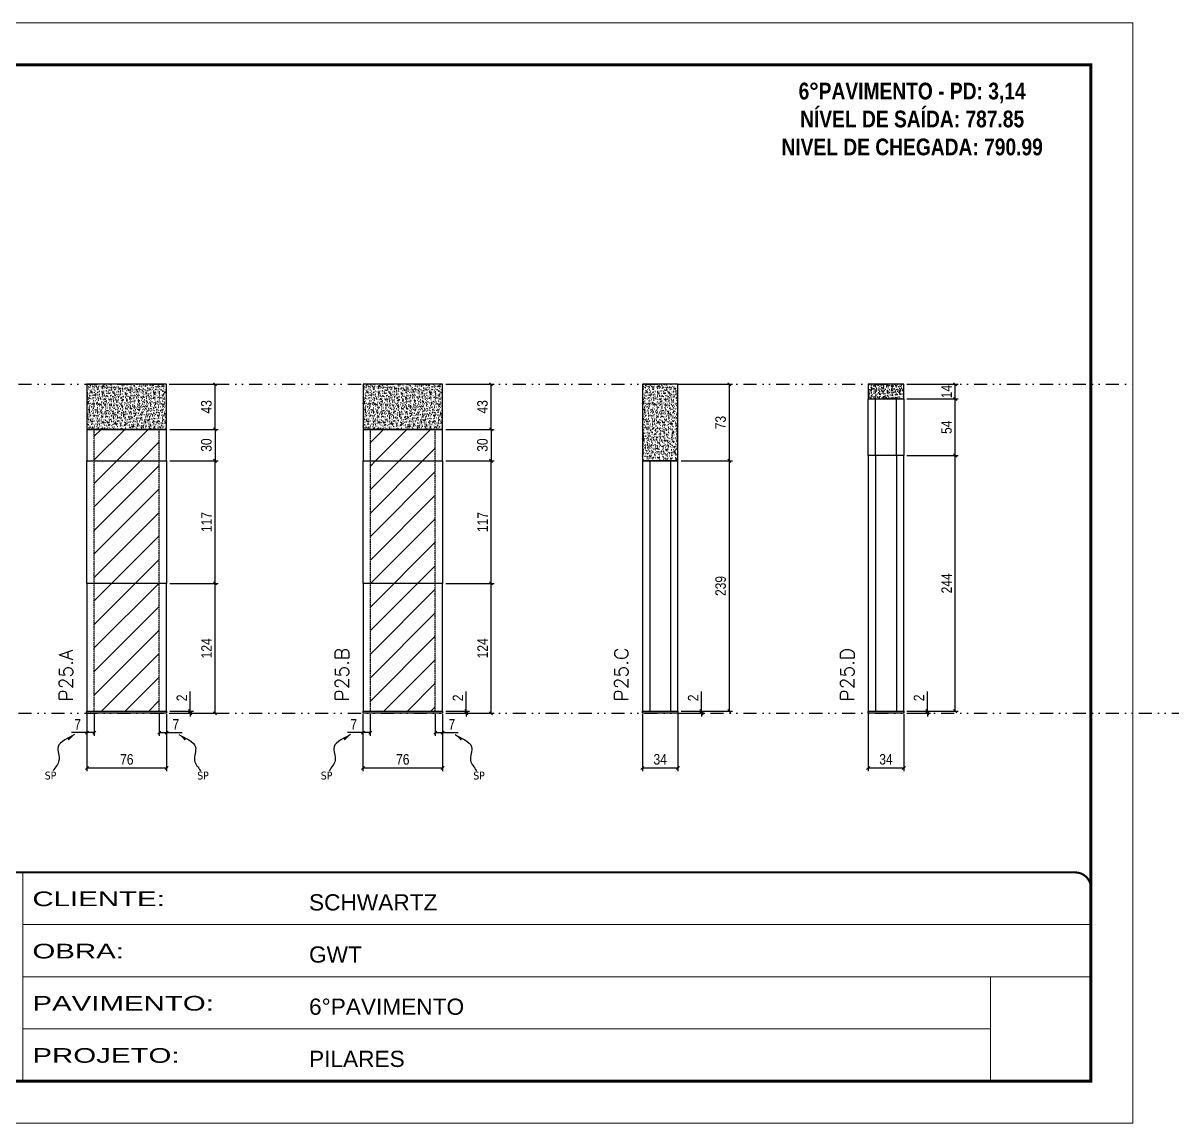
# Model space of a CAD drawing. Extents: x 13770 to 23315, y 867 to 16997.
# Drawn here: x 14812 to 15908, y 7758 to 8808 of the extents above; entities that cross this region are included whole.
import ezdxf

# ---------------------------------------------------------------- set-up
doc = ezdxf.new("R2010")
doc.units = 0
for name, pattern in [('CONTINUO', [0]), ('DASHED', [0.75, 0.5, -0.25]), ('DIVIDE2', [0.625, 0.25, -0.125, 0, -0.125, 0, -0.125]), ('HIDDEN', [0.375, 0.25, -0.125])]:
    doc.linetypes.add(name, pattern=pattern)
for name, color, linetype in [('COTA', 241, 'Continuous'), ('NOMENCLATURA', 7, 'Continuous'), ('Nível', 160, 'Continuous'), ('Painéis', 200, 'Continuous'), ('SARR_2.2x7', 40, 'Continuous'), ('Sarrafo de Pressão', 42, 'HIDDEN'), ('texto', 7, 'Continuous')]:
    doc.layers.add(name, color=color, linetype=linetype)
for name, color, linetype, lineweight in [('Folhas', 255, 'Continuous', 9), ('Hachura', 251, 'Continuous', 9), ('SARRAFO DE PRESSAO', 251, 'DASHED', 9), ('Texto Seção', 7, 'Continuous', 15)]:
    doc.layers.add(name, color=color, linetype=linetype, lineweight=lineweight)
doc.styles.add('ARIAL', font='arial.ttf')
doc.styles.add('COTA TECNICA', font='techl___.ttf', dxfattribs={"height": 10})
doc.styles.add('COTA TECNICA-50', font='techl___.ttf', dxfattribs={"height": 10})
doc.styles.add('REGUA-120', font='ROMANS.shx', dxfattribs={"height": 15})
doc.styles.add('ROMANC', font='techb___.ttf', dxfattribs={"height": 2.5})
doc.styles.get("Standard").update_dxf_attribs({"font": 'arial.ttf'})
doc.styles.add('Tecnologia', font='')
doc.styles.get('Tecnologia').set_extended_font_data('Forgotten Futurist')
doc.dimstyles.new('COTA PAINEL-50', dxfattribs={"dimtxt": 10, "dimasz": 3, "dimexe": 3, "dimexo": 3, "dimgap": 3, "dimtad": 1, "dimdec": 1, "dimzin": 12, "dimdsep": 46, "dimtxsty": 'COTA TECNICA-50', "dimblk1": 'OBLIQUE', "dimblk2": 'OBLIQUE', "dimsah": 1, "dimcen": 0.9, "dimclrd": 4, "dimclre": 4, "dimclrt": 240, "dimadec": 1, "dimazin": 3, "dimtfac": 1, "dimtdec": 1, "dimtmove": 0, "dimatfit": 3, "dimfxl": 1, "dimtolj": 1, "dimtzin": 12, "dimarcsym": 0})
doc.dimstyles.new('PAINEL', dxfattribs={"dimtxt": 10, "dimasz": 3, "dimexe": 3, "dimexo": 3, "dimgap": 3, "dimtad": 1, "dimdec": 1, "dimzin": 12, "dimdsep": 46, "dimtxsty": 'COTA TECNICA', "dimblk1": 'OBLIQUE', "dimblk2": 'OBLIQUE', "dimsah": 1, "dimcen": 0.9, "dimclrd": 4, "dimclre": 4, "dimclrt": 240, "dimadec": 1, "dimazin": 3, "dimtfac": 1, "dimtdec": 1, "dimtmove": 0, "dimatfit": 3, "dimfxl": 1, "dimtolj": 1, "dimtzin": 12, "dimarcsym": 0})
doc.dimstyles.get("Standard").update_dxf_attribs({"dimtxt": 0.18, "dimasz": 0.18, "dimexe": 0.18, "dimexo": 0.0625, "dimgap": 0.09, "dimtad": 0, "dimtih": 1, "dimtoh": 1, "dimdec": 4, "dimzin": 0, "dimdsep": 46, "dimtxsty": 'Standard', "dimcen": 0.09, "dimadec": 0, "dimazin": 0, "dimtfac": 1, "dimtdec": 4, "dimtofl": 0, "dimtmove": 0, "dimatfit": 3, "dimfxl": 1, "dimtolj": 1, "dimtzin": 0, "dimarcsym": 0})

# ---------------------------------------------------------------- blocks, each defined once
blk = doc.blocks.new('9999999999')
at = {"color": 30, "linetype": 'CONTINUO'}
for p, q in [((98564.6, 34230.2), (98564.6, 34429.4)), ((98564.6, 34379.6), (99584, 34379.6)), ((98564.6, 34329.8), (99488, 34329.8)), ((99584, 34329.8), (99488, 34329.8)), ((99488, 34329.8), (99488, 34230.2)), ((98564.6, 34280), (99488, 34280))]:
    blk.add_line(p, q, dxfattribs=at)
at = {"color": 30, "linetype": 'CONTINUO', "const_width": 2}
blk.add_lwpolyline([(99584, 34230.2), (99584, 34414.4, 0.414214), (99569, 34429.4), (98229, 34429.4, 0.414214), (98214, 34414.4), (98214, 34245.2, 0.414214), (98229, 34230.2), (99584, 34230.2)], format="xyb", dxfattribs=at)
at = {"layer": 'Folhas'}
blk.add_lwpolyline([(98139, 34190.2), (99624, 34190.2), (99624, 35240.2), (98139, 35240.2)], close=True, dxfattribs=at)
at = {"layer": 'Folhas', "color": 30, "const_width": 3}
blk.add_lwpolyline([(98214, 34230.2), (99584, 34230.2), (99584, 35200.2), (98214, 35200.2)], close=True, dxfattribs=at)
at = {"color": 7, "linetype": 'Continuous', "ltscale": 5, "style": 'ARIAL'}
for s, height, p in [('SCHWARTZ', 15.48, (98837.7, 34393.1)), ('GWT', 15.48, (98837.7, 34343.3)), ('6°PAVIMENTO', 15.483, (98837.7, 34293.5)), ('NOVA SISTEMAS CONSTRUTIVOS', 11.059, (98263.2, 34267.2)), ('PILARES', 15.48, (98837.7, 34243.7))]:
    blk.add_text(s, height=height, dxfattribs=at).set_placement(p)
at = {"layer": 'Folhas', "color": 7, "style": 'Tecnologia', "width": 1.5}
for s, p in [('CLIENTE:', (98573.7, 34397.2)), ('OBRA:', (98573.7, 34347.3)), ('PAVIMENTO:', (98573.7, 34297.5)), ('PROJETO:', (98573.7, 34247.7))]:
    blk.add_text(s, height=14, dxfattribs=at).set_placement(p)
blk = doc.blocks.new('_Oblique')
at = {"color": 0, "linetype": 'ByBlock', "lineweight": -2}
blk.add_line((-0.5, -0.5), (0.5, 0.5), dxfattribs=at)
blk = doc.blocks.new('*D968')
at = {"layer": 'COTA', "color": 4, "lineweight": -2, "transparency": 16777216}
for p, q in [((14872.8, 8148.6), (14872.8, 8094.4)), ((14948.8, 8148.6), (14948.8, 8094.4)), ((14872.8, 8097.4), (14948.8, 8097.4))]:
    blk.add_line(p, q, dxfattribs=at)
at = {"layer": 'Defpoints', "color": 0, "transparency": 16777216}
for p in [(14872.8, 8151.6), (14948.8, 8151.6), (14948.8, 8097.4)]:
    blk.add_point(p, dxfattribs=at)
at = {"layer": 'COTA', "color": 4, "lineweight": -2, "transparency": 16777216, "xscale": 3, "yscale": 3, "zscale": 3, "rotation": 180}
blk.add_blockref('_Oblique', (14872.8, 8097.4), dxfattribs=at)
at = {"layer": 'COTA', "color": 4, "lineweight": -2, "transparency": 16777216, "xscale": 3, "yscale": 3, "zscale": 3}
blk.add_blockref('_Oblique', (14948.8, 8097.4), dxfattribs=at)
at = {"layer": 'COTA', "color": 240, "transparency": 16777216, "insert": (14910.8, 8105.5), "char_height": 10, "attachment_point": 5, "style": 'COTA TECNICA'}
blk.add_mtext('\\A1;76', dxfattribs=at)
blk = doc.blocks.new('*D969')
at = {"layer": 'COTA', "color": 4, "lineweight": -2, "transparency": 16777216}
for p, q in [((14951.8, 8273.6), (14998, 8273.6)), ((14995, 8149.6), (14995, 8273.6)), ((14951.8, 8149.6), (14998, 8149.6))]:
    blk.add_line(p, q, dxfattribs=at)
at = {"layer": 'Defpoints', "color": 0, "transparency": 16777216}
for p in [(14948.8, 8273.6), (14995, 8273.6), (14948.8, 8149.6)]:
    blk.add_point(p, dxfattribs=at)
at = {"layer": 'COTA', "color": 4, "lineweight": -2, "transparency": 16777216, "xscale": 3, "yscale": 3, "zscale": 3}
for p, rotation in [((14995, 8273.6), 90), ((14995, 8149.6), 270)]:
    blk.add_blockref('_Oblique', p, dxfattribs=dict(at, rotation=rotation))
at = {"layer": 'COTA', "color": 240, "transparency": 16777216, "insert": (14986.9, 8211.6), "char_height": 10, "attachment_point": 5, "rotation": 90, "style": 'COTA TECNICA-50'}
blk.add_mtext('\\A1;124', dxfattribs=at)
blk = doc.blocks.new('*D970')
at = {"layer": 'COTA', "color": 4, "lineweight": -2, "transparency": 16777216}
for p, q in [((14971.3, 8151.6), (14971.3, 8170.4)), ((14951.8, 8151.6), (14974.3, 8151.6)), ((14951.8, 8149.6), (14974.3, 8149.6)), ((14971.3, 8149.6), (14971.3, 8151.6)), ((14971.3, 8149.6), (14971.3, 8146.6))]:
    blk.add_line(p, q, dxfattribs=at)
at = {"layer": 'Defpoints', "color": 0, "transparency": 16777216}
for p in [(14948.8, 8151.6), (14948.8, 8149.6), (14971.3, 8149.6)]:
    blk.add_point(p, dxfattribs=at)
at = {"layer": 'COTA', "color": 4, "lineweight": -2, "transparency": 16777216, "xscale": 3, "yscale": 3, "zscale": 3}
for p, rotation in [((14971.3, 8151.6), 270), ((14971.3, 8149.6), 90)]:
    blk.add_blockref('_Oblique', p, dxfattribs=dict(at, rotation=rotation))
at = {"layer": 'COTA', "color": 240, "transparency": 16777216, "insert": (14963.3, 8164.3), "char_height": 10, "attachment_point": 5, "rotation": 90, "style": 'COTA TECNICA-50'}
blk.add_mtext('\\A1;2', dxfattribs=at)
blk = doc.blocks.new('*D997')
at = {"layer": 'COTA', "color": 4, "linetype": 'ByBlock', "lineweight": -2, "transparency": 16777216}
for p, q in [((14951.8, 8390.6), (14998, 8390.6)), ((14995, 8273.6), (14995, 8390.6)), ((14951.8, 8273.6), (14998, 8273.6))]:
    blk.add_line(p, q, dxfattribs=at)
at = {"layer": 'Defpoints', "color": 0, "linetype": 'ByBlock', "transparency": 16777216}
for p in [(14948.8, 8390.6), (14995, 8390.6), (14948.8, 8273.6)]:
    blk.add_point(p, dxfattribs=at)
at = {"layer": 'COTA', "color": 4, "linetype": 'ByBlock', "lineweight": -2, "transparency": 16777216, "xscale": 3, "yscale": 3, "zscale": 3}
for p, rotation in [((14995, 8390.6), 90), ((14995, 8273.6), 270)]:
    blk.add_blockref('_Oblique', p, dxfattribs=dict(at, rotation=rotation))
at = {"layer": 'COTA', "color": 240, "linetype": 'ByBlock', "transparency": 16777216, "insert": (14986.9, 8332.1), "char_height": 10, "attachment_point": 5, "rotation": 90, "style": 'COTA TECNICA'}
blk.add_mtext('\\A1;117', dxfattribs=at)
blk = doc.blocks.new('*D971')
at = {"layer": 'COTA', "color": 4, "lineweight": -2, "transparency": 16777216}
for p, q in [((14872.8, 8146.6), (14872.8, 8128.1)), ((14879.8, 8148.6), (14879.8, 8128.1)), ((14872.8, 8131.1), (14858, 8131.1)), ((14879.8, 8131.1), (14872.8, 8131.1))]:
    blk.add_line(p, q, dxfattribs=at)
at = {"layer": 'Defpoints', "color": 0, "transparency": 16777216}
for p in [(14872.8, 8149.6), (14879.8, 8151.6), (14872.8, 8131.1)]:
    blk.add_point(p, dxfattribs=at)
at = {"layer": 'COTA', "color": 4, "lineweight": -2, "transparency": 16777216, "xscale": 3, "yscale": 3, "zscale": 3, "rotation": 180}
blk.add_blockref('_Oblique', (14872.8, 8131.1), dxfattribs=at)
at = {"layer": 'COTA', "color": 4, "lineweight": -2, "transparency": 16777216, "xscale": 3, "yscale": 3, "zscale": 3}
blk.add_blockref('_Oblique', (14879.8, 8131.1), dxfattribs=at)
at = {"layer": 'COTA', "color": 240, "transparency": 16777216, "insert": (14863.9, 8139.1), "char_height": 10, "attachment_point": 5, "style": 'COTA TECNICA-50'}
blk.add_mtext('\\A1;7', dxfattribs=at)
blk = doc.blocks.new('*D972')
at = {"layer": 'COTA', "color": 4, "lineweight": -2, "transparency": 16777216}
for p, q in [((14941.8, 8148.6), (14941.8, 8128.1)), ((14948.8, 8146.6), (14948.8, 8128.1)), ((14941.8, 8131.1), (14948.8, 8131.1)), ((14948.8, 8131.1), (14963.5, 8131.1))]:
    blk.add_line(p, q, dxfattribs=at)
at = {"layer": 'Defpoints', "color": 0, "transparency": 16777216}
for p in [(14941.8, 8151.6), (14948.8, 8149.6), (14948.8, 8131.1)]:
    blk.add_point(p, dxfattribs=at)
at = {"layer": 'COTA', "color": 4, "lineweight": -2, "transparency": 16777216, "xscale": 3, "yscale": 3, "zscale": 3, "rotation": 180}
blk.add_blockref('_Oblique', (14941.8, 8131.1), dxfattribs=at)
at = {"layer": 'COTA', "color": 4, "lineweight": -2, "transparency": 16777216, "xscale": 3, "yscale": 3, "zscale": 3}
blk.add_blockref('_Oblique', (14948.8, 8131.1), dxfattribs=at)
at = {"layer": 'COTA', "color": 240, "transparency": 16777216, "insert": (14957.6, 8139.1), "char_height": 10, "attachment_point": 5, "style": 'COTA TECNICA-50'}
blk.add_mtext('\\A1;7', dxfattribs=at)
blk = doc.blocks.new('*D973')
at = {"layer": 'COTA', "color": 4, "lineweight": -2, "transparency": 16777216}
for p, q in [((14951.8, 8463.6), (14998, 8463.6)), ((14995, 8420.6), (14995, 8463.6)), ((14951.8, 8420.6), (14998, 8420.6))]:
    blk.add_line(p, q, dxfattribs=at)
at = {"layer": 'Defpoints', "color": 0, "transparency": 16777216}
for p in [(14948.8, 8463.6), (14995, 8463.6), (14948.8, 8420.6)]:
    blk.add_point(p, dxfattribs=at)
at = {"layer": 'COTA', "color": 4, "lineweight": -2, "transparency": 16777216, "xscale": 3, "yscale": 3, "zscale": 3}
for p, rotation in [((14995, 8463.6), 90), ((14995, 8420.6), 270)]:
    blk.add_blockref('_Oblique', p, dxfattribs=dict(at, rotation=rotation))
at = {"layer": 'COTA', "color": 240, "transparency": 16777216, "insert": (14986.8, 8442.1), "char_height": 10, "attachment_point": 5, "rotation": 90, "style": 'COTA TECNICA'}
blk.add_mtext('\\A1;43', dxfattribs=at)
blk = doc.blocks.new('*D974')
at = {"layer": 'COTA', "color": 4, "lineweight": -2, "transparency": 16777216}
for p, q in [((15402.9, 8148.6), (15402.9, 8094.4)), ((15436.9, 8148.6), (15436.9, 8094.4)), ((15402.9, 8097.4), (15436.9, 8097.4))]:
    blk.add_line(p, q, dxfattribs=at)
at = {"layer": 'Defpoints', "color": 0, "transparency": 16777216}
for p in [(15402.9, 8151.6), (15436.9, 8151.6), (15436.9, 8097.4)]:
    blk.add_point(p, dxfattribs=at)
at = {"layer": 'COTA', "color": 4, "lineweight": -2, "transparency": 16777216, "xscale": 3, "yscale": 3, "zscale": 3, "rotation": 180}
blk.add_blockref('_Oblique', (15402.9, 8097.4), dxfattribs=at)
at = {"layer": 'COTA', "color": 4, "lineweight": -2, "transparency": 16777216, "xscale": 3, "yscale": 3, "zscale": 3}
blk.add_blockref('_Oblique', (15436.9, 8097.4), dxfattribs=at)
at = {"layer": 'COTA', "color": 240, "transparency": 16777216, "insert": (15419.9, 8105.6), "char_height": 10, "attachment_point": 5, "style": 'COTA TECNICA'}
blk.add_mtext('\\A1;34', dxfattribs=at)
blk = doc.blocks.new('*D975')
at = {"layer": 'COTA', "color": 4, "lineweight": -2, "transparency": 16777216}
for p, q in [((15459.4, 8151.6), (15459.4, 8170.4)), ((15439.9, 8151.6), (15462.4, 8151.6)), ((15439.9, 8149.6), (15462.4, 8149.6)), ((15459.4, 8149.6), (15459.4, 8151.6)), ((15459.4, 8149.6), (15459.4, 8146.6))]:
    blk.add_line(p, q, dxfattribs=at)
at = {"layer": 'Defpoints', "color": 0, "transparency": 16777216}
for p in [(15436.9, 8151.6), (15436.9, 8149.6), (15459.4, 8149.6)]:
    blk.add_point(p, dxfattribs=at)
at = {"layer": 'COTA', "color": 4, "lineweight": -2, "transparency": 16777216, "xscale": 3, "yscale": 3, "zscale": 3}
for p, rotation in [((15459.4, 8151.6), 270), ((15459.4, 8149.6), 90)]:
    blk.add_blockref('_Oblique', p, dxfattribs=dict(at, rotation=rotation))
at = {"layer": 'COTA', "color": 240, "transparency": 16777216, "insert": (15451.4, 8164.3), "char_height": 10, "attachment_point": 5, "rotation": 90, "style": 'COTA TECNICA-50'}
blk.add_mtext('\\A1;2', dxfattribs=at)
blk = doc.blocks.new('*D976')
at = {"layer": 'COTA', "color": 4, "lineweight": -2, "transparency": 16777216}
for p, q in [((15439.9, 8463.6), (15488.9, 8463.6)), ((15485.9, 8390.6), (15485.9, 8463.6)), ((15439.9, 8390.6), (15488.9, 8390.6))]:
    blk.add_line(p, q, dxfattribs=at)
at = {"layer": 'Defpoints', "color": 0, "transparency": 16777216}
for p in [(15436.9, 8463.6), (15485.9, 8463.6), (15436.9, 8390.6)]:
    blk.add_point(p, dxfattribs=at)
at = {"layer": 'COTA', "color": 4, "lineweight": -2, "transparency": 16777216, "xscale": 3, "yscale": 3, "zscale": 3}
for p, rotation in [((15485.9, 8463.6), 90), ((15485.9, 8390.6), 270)]:
    blk.add_blockref('_Oblique', p, dxfattribs=dict(at, rotation=rotation))
at = {"layer": 'COTA', "color": 240, "transparency": 16777216, "insert": (15477.6, 8427.1), "char_height": 10, "attachment_point": 5, "rotation": 90, "style": 'COTA TECNICA'}
blk.add_mtext('\\A1;73', dxfattribs=at)
blk = doc.blocks.new('*D977')
at = {"layer": 'COTA', "color": 4, "lineweight": -2, "transparency": 16777216}
for p, q in [((15439.9, 8390.6), (15488.9, 8390.6)), ((15485.9, 8151.6), (15485.9, 8390.6)), ((15439.9, 8151.6), (15488.9, 8151.6))]:
    blk.add_line(p, q, dxfattribs=at)
at = {"layer": 'Defpoints', "color": 0, "transparency": 16777216}
for p in [(15436.9, 8390.6), (15485.9, 8390.6), (15436.9, 8151.6)]:
    blk.add_point(p, dxfattribs=at)
at = {"layer": 'COTA', "color": 4, "lineweight": -2, "transparency": 16777216, "xscale": 3, "yscale": 3, "zscale": 3}
for p, rotation in [((15485.9, 8390.6), 90), ((15485.9, 8151.6), 270)]:
    blk.add_blockref('_Oblique', p, dxfattribs=dict(at, rotation=rotation))
at = {"layer": 'COTA', "color": 240, "transparency": 16777216, "insert": (15477.6, 8271.1), "char_height": 10, "attachment_point": 5, "rotation": 90, "style": 'COTA TECNICA'}
blk.add_mtext('\\A1;239', dxfattribs=at)
blk = doc.blocks.new('*D990')
at = {"layer": 'COTA', "color": 4, "lineweight": -2, "transparency": 16777216}
for p, q in [((14951.8, 8420.6), (14998, 8420.6)), ((14995, 8420.6), (14995, 8390.6)), ((14951.8, 8390.6), (14998, 8390.6))]:
    blk.add_line(p, q, dxfattribs=at)
at = {"layer": 'Defpoints', "color": 0, "transparency": 16777216}
for p in [(14948.8, 8420.6), (14948.8, 8390.6), (14995, 8390.6)]:
    blk.add_point(p, dxfattribs=at)
at = {"layer": 'COTA', "color": 4, "lineweight": -2, "transparency": 16777216, "xscale": 3, "yscale": 3, "zscale": 3}
for p, rotation in [((14995, 8420.6), 90), ((14995, 8390.6), 270)]:
    blk.add_blockref('_Oblique', p, dxfattribs=dict(at, rotation=rotation))
at = {"layer": 'COTA', "color": 240, "transparency": 16777216, "insert": (14986.8, 8405.6), "char_height": 10, "attachment_point": 5, "rotation": 90, "style": 'COTA TECNICA'}
blk.add_mtext('\\A1;30', dxfattribs=at)
blk = doc.blocks.new('*D959')
at = {"layer": 'COTA', "color": 4, "lineweight": -2, "transparency": 16777216}
for p, q in [((15136.2, 8148.6), (15136.2, 8094.4)), ((15212.2, 8148.6), (15212.2, 8094.4)), ((15136.2, 8097.4), (15212.2, 8097.4))]:
    blk.add_line(p, q, dxfattribs=at)
at = {"layer": 'Defpoints', "color": 0, "transparency": 16777216}
for p in [(15136.2, 8151.6), (15212.2, 8151.6), (15212.2, 8097.4)]:
    blk.add_point(p, dxfattribs=at)
at = {"layer": 'COTA', "color": 4, "lineweight": -2, "transparency": 16777216, "xscale": 3, "yscale": 3, "zscale": 3, "rotation": 180}
blk.add_blockref('_Oblique', (15136.2, 8097.4), dxfattribs=at)
at = {"layer": 'COTA', "color": 4, "lineweight": -2, "transparency": 16777216, "xscale": 3, "yscale": 3, "zscale": 3}
blk.add_blockref('_Oblique', (15212.2, 8097.4), dxfattribs=at)
at = {"layer": 'COTA', "color": 240, "transparency": 16777216, "insert": (15174.2, 8105.5), "char_height": 10, "attachment_point": 5, "style": 'COTA TECNICA'}
blk.add_mtext('\\A1;76', dxfattribs=at)
blk = doc.blocks.new('*D960')
at = {"layer": 'COTA', "color": 4, "lineweight": -2, "transparency": 16777216}
for p, q in [((15215.2, 8273.6), (15261.5, 8273.6)), ((15258.5, 8149.6), (15258.5, 8273.6)), ((15215.2, 8149.6), (15261.5, 8149.6))]:
    blk.add_line(p, q, dxfattribs=at)
at = {"layer": 'Defpoints', "color": 0, "transparency": 16777216}
for p in [(15212.2, 8273.6), (15258.5, 8273.6), (15212.2, 8149.6)]:
    blk.add_point(p, dxfattribs=at)
at = {"layer": 'COTA', "color": 4, "lineweight": -2, "transparency": 16777216, "xscale": 3, "yscale": 3, "zscale": 3}
for p, rotation in [((15258.5, 8273.6), 90), ((15258.5, 8149.6), 270)]:
    blk.add_blockref('_Oblique', p, dxfattribs=dict(at, rotation=rotation))
at = {"layer": 'COTA', "color": 240, "transparency": 16777216, "insert": (15250.4, 8211.6), "char_height": 10, "attachment_point": 5, "rotation": 90, "style": 'COTA TECNICA-50'}
blk.add_mtext('\\A1;124', dxfattribs=at)
blk = doc.blocks.new('*D961')
at = {"layer": 'COTA', "color": 4, "lineweight": -2, "transparency": 16777216}
for p, q in [((15234.8, 8151.6), (15234.8, 8170.4)), ((15215.2, 8151.6), (15237.8, 8151.6)), ((15215.2, 8149.6), (15237.8, 8149.6)), ((15234.8, 8149.6), (15234.8, 8151.6)), ((15234.8, 8149.6), (15234.8, 8146.6))]:
    blk.add_line(p, q, dxfattribs=at)
at = {"layer": 'Defpoints', "color": 0, "transparency": 16777216}
for p in [(15212.2, 8151.6), (15212.2, 8149.6), (15234.8, 8149.6)]:
    blk.add_point(p, dxfattribs=at)
at = {"layer": 'COTA', "color": 4, "lineweight": -2, "transparency": 16777216, "xscale": 3, "yscale": 3, "zscale": 3}
for p, rotation in [((15234.8, 8151.6), 270), ((15234.8, 8149.6), 90)]:
    blk.add_blockref('_Oblique', p, dxfattribs=dict(at, rotation=rotation))
at = {"layer": 'COTA', "color": 240, "transparency": 16777216, "insert": (15226.8, 8164.3), "char_height": 10, "attachment_point": 5, "rotation": 90, "style": 'COTA TECNICA-50'}
blk.add_mtext('\\A1;2', dxfattribs=at)
blk = doc.blocks.new('*D991')
at = {"layer": 'COTA', "color": 4, "linetype": 'ByBlock', "lineweight": -2, "transparency": 16777216}
for p, q in [((15215.2, 8390.6), (15261.5, 8390.6)), ((15258.5, 8273.6), (15258.5, 8390.6)), ((15215.2, 8273.6), (15261.5, 8273.6))]:
    blk.add_line(p, q, dxfattribs=at)
at = {"layer": 'Defpoints', "color": 0, "linetype": 'ByBlock', "transparency": 16777216}
for p in [(15212.2, 8390.6), (15258.5, 8390.6), (15212.2, 8273.6)]:
    blk.add_point(p, dxfattribs=at)
at = {"layer": 'COTA', "color": 4, "linetype": 'ByBlock', "lineweight": -2, "transparency": 16777216, "xscale": 3, "yscale": 3, "zscale": 3}
for p, rotation in [((15258.5, 8390.6), 90), ((15258.5, 8273.6), 270)]:
    blk.add_blockref('_Oblique', p, dxfattribs=dict(at, rotation=rotation))
at = {"layer": 'COTA', "color": 240, "linetype": 'ByBlock', "transparency": 16777216, "insert": (15250.4, 8332.1), "char_height": 10, "attachment_point": 5, "rotation": 90, "style": 'COTA TECNICA'}
blk.add_mtext('\\A1;117', dxfattribs=at)
blk = doc.blocks.new('*D962')
at = {"layer": 'COTA', "color": 4, "lineweight": -2, "transparency": 16777216}
for p, q in [((15136.2, 8146.6), (15136.2, 8128.1)), ((15143.2, 8148.6), (15143.2, 8128.1)), ((15136.2, 8131.1), (15121.5, 8131.1)), ((15143.2, 8131.1), (15136.2, 8131.1))]:
    blk.add_line(p, q, dxfattribs=at)
at = {"layer": 'Defpoints', "color": 0, "transparency": 16777216}
for p in [(15136.2, 8149.6), (15143.2, 8151.6), (15136.2, 8131.1)]:
    blk.add_point(p, dxfattribs=at)
at = {"layer": 'COTA', "color": 4, "lineweight": -2, "transparency": 16777216, "xscale": 3, "yscale": 3, "zscale": 3, "rotation": 180}
blk.add_blockref('_Oblique', (15136.2, 8131.1), dxfattribs=at)
at = {"layer": 'COTA', "color": 4, "lineweight": -2, "transparency": 16777216, "xscale": 3, "yscale": 3, "zscale": 3}
blk.add_blockref('_Oblique', (15143.2, 8131.1), dxfattribs=at)
at = {"layer": 'COTA', "color": 240, "transparency": 16777216, "insert": (15127.4, 8139.1), "char_height": 10, "attachment_point": 5, "style": 'COTA TECNICA-50'}
blk.add_mtext('\\A1;7', dxfattribs=at)
blk = doc.blocks.new('*D963')
at = {"layer": 'COTA', "color": 4, "lineweight": -2, "transparency": 16777216}
for p, q in [((15205.2, 8148.6), (15205.2, 8128.1)), ((15212.2, 8146.6), (15212.2, 8128.1)), ((15205.2, 8131.1), (15212.2, 8131.1)), ((15212.2, 8131.1), (15227, 8131.1))]:
    blk.add_line(p, q, dxfattribs=at)
at = {"layer": 'Defpoints', "color": 0, "transparency": 16777216}
for p in [(15205.2, 8151.6), (15212.2, 8149.6), (15212.2, 8131.1)]:
    blk.add_point(p, dxfattribs=at)
at = {"layer": 'COTA', "color": 4, "lineweight": -2, "transparency": 16777216, "xscale": 3, "yscale": 3, "zscale": 3, "rotation": 180}
blk.add_blockref('_Oblique', (15205.2, 8131.1), dxfattribs=at)
at = {"layer": 'COTA', "color": 4, "lineweight": -2, "transparency": 16777216, "xscale": 3, "yscale": 3, "zscale": 3}
blk.add_blockref('_Oblique', (15212.2, 8131.1), dxfattribs=at)
at = {"layer": 'COTA', "color": 240, "transparency": 16777216, "insert": (15221.1, 8139.1), "char_height": 10, "attachment_point": 5, "style": 'COTA TECNICA-50'}
blk.add_mtext('\\A1;7', dxfattribs=at)
blk = doc.blocks.new('*D964')
at = {"layer": 'COTA', "color": 4, "lineweight": -2, "transparency": 16777216}
for p, q in [((15215.2, 8463.6), (15261.5, 8463.6)), ((15258.5, 8420.6), (15258.5, 8463.6)), ((15215.2, 8420.6), (15261.5, 8420.6))]:
    blk.add_line(p, q, dxfattribs=at)
at = {"layer": 'Defpoints', "color": 0, "transparency": 16777216}
for p in [(15212.2, 8463.6), (15258.5, 8463.6), (15212.2, 8420.6)]:
    blk.add_point(p, dxfattribs=at)
at = {"layer": 'COTA', "color": 4, "lineweight": -2, "transparency": 16777216, "xscale": 3, "yscale": 3, "zscale": 3}
for p, rotation in [((15258.5, 8463.6), 90), ((15258.5, 8420.6), 270)]:
    blk.add_blockref('_Oblique', p, dxfattribs=dict(at, rotation=rotation))
at = {"layer": 'COTA', "color": 240, "transparency": 16777216, "insert": (15250.3, 8442.1), "char_height": 10, "attachment_point": 5, "rotation": 90, "style": 'COTA TECNICA'}
blk.add_mtext('\\A1;43', dxfattribs=at)
blk = doc.blocks.new('*D992')
at = {"layer": 'COTA', "color": 4, "lineweight": -2, "transparency": 16777216}
for p, q in [((15215.2, 8420.6), (15261.5, 8420.6)), ((15258.5, 8420.6), (15258.5, 8390.6)), ((15215.2, 8390.6), (15261.5, 8390.6))]:
    blk.add_line(p, q, dxfattribs=at)
at = {"layer": 'Defpoints', "color": 0, "transparency": 16777216}
for p in [(15212.2, 8420.6), (15212.2, 8390.6), (15258.5, 8390.6)]:
    blk.add_point(p, dxfattribs=at)
at = {"layer": 'COTA', "color": 4, "lineweight": -2, "transparency": 16777216, "xscale": 3, "yscale": 3, "zscale": 3}
for p, rotation in [((15258.5, 8420.6), 90), ((15258.5, 8390.6), 270)]:
    blk.add_blockref('_Oblique', p, dxfattribs=dict(at, rotation=rotation))
at = {"layer": 'COTA', "color": 240, "transparency": 16777216, "insert": (15250.3, 8405.6), "char_height": 10, "attachment_point": 5, "rotation": 90, "style": 'COTA TECNICA'}
blk.add_mtext('\\A1;30', dxfattribs=at)
blk = doc.blocks.new('*D965')
at = {"layer": 'COTA', "color": 4, "lineweight": -2, "transparency": 16777216}
for p, q in [((15618.4, 8148.6), (15618.4, 8094.4)), ((15652.4, 8148.6), (15652.4, 8094.4)), ((15618.4, 8097.4), (15652.4, 8097.4))]:
    blk.add_line(p, q, dxfattribs=at)
at = {"layer": 'Defpoints', "color": 0, "transparency": 16777216}
for p in [(15618.4, 8151.6), (15652.4, 8151.6), (15652.4, 8097.4)]:
    blk.add_point(p, dxfattribs=at)
at = {"layer": 'COTA', "color": 4, "lineweight": -2, "transparency": 16777216, "xscale": 3, "yscale": 3, "zscale": 3, "rotation": 180}
blk.add_blockref('_Oblique', (15618.4, 8097.4), dxfattribs=at)
at = {"layer": 'COTA', "color": 4, "lineweight": -2, "transparency": 16777216, "xscale": 3, "yscale": 3, "zscale": 3}
blk.add_blockref('_Oblique', (15652.4, 8097.4), dxfattribs=at)
at = {"layer": 'COTA', "color": 240, "transparency": 16777216, "insert": (15635.4, 8105.6), "char_height": 10, "attachment_point": 5, "style": 'COTA TECNICA'}
blk.add_mtext('\\A1;34', dxfattribs=at)
blk = doc.blocks.new('*D966')
at = {"layer": 'COTA', "color": 4, "lineweight": -2, "transparency": 16777216}
for p, q in [((15674.9, 8151.6), (15674.9, 8170.4)), ((15655.4, 8151.6), (15677.9, 8151.6)), ((15655.4, 8149.6), (15677.9, 8149.6)), ((15674.9, 8149.6), (15674.9, 8151.6)), ((15674.9, 8149.6), (15674.9, 8146.6))]:
    blk.add_line(p, q, dxfattribs=at)
at = {"layer": 'Defpoints', "color": 0, "transparency": 16777216}
for p in [(15652.4, 8151.6), (15652.4, 8149.6), (15674.9, 8149.6)]:
    blk.add_point(p, dxfattribs=at)
at = {"layer": 'COTA', "color": 4, "lineweight": -2, "transparency": 16777216, "xscale": 3, "yscale": 3, "zscale": 3}
for p, rotation in [((15674.9, 8151.6), 270), ((15674.9, 8149.6), 90)]:
    blk.add_blockref('_Oblique', p, dxfattribs=dict(at, rotation=rotation))
at = {"layer": 'COTA', "color": 240, "transparency": 16777216, "insert": (15666.9, 8164.3), "char_height": 10, "attachment_point": 5, "rotation": 90, "style": 'COTA TECNICA-50'}
blk.add_mtext('\\A1;2', dxfattribs=at)
blk = doc.blocks.new('*D967')
at = {"layer": 'COTA', "color": 4, "lineweight": -2, "transparency": 16777216}
for p, q in [((15655.4, 8463.6), (15704.4, 8463.6)), ((15701.4, 8449.6), (15701.4, 8463.6)), ((15655.4, 8449.6), (15704.4, 8449.6))]:
    blk.add_line(p, q, dxfattribs=at)
at = {"layer": 'Defpoints', "color": 0, "transparency": 16777216}
for p in [(15652.4, 8463.6), (15701.4, 8463.6), (15652.4, 8449.6)]:
    blk.add_point(p, dxfattribs=at)
at = {"layer": 'COTA', "color": 4, "lineweight": -2, "transparency": 16777216, "xscale": 3, "yscale": 3, "zscale": 3}
for p, rotation in [((15701.4, 8463.6), 90), ((15701.4, 8449.6), 270)]:
    blk.add_blockref('_Oblique', p, dxfattribs=dict(at, rotation=rotation))
at = {"layer": 'COTA', "color": 240, "transparency": 16777216, "insert": (15693.3, 8456.6), "char_height": 10, "attachment_point": 5, "rotation": 90, "style": 'COTA TECNICA'}
blk.add_mtext('\\A1;14', dxfattribs=at)
blk = doc.blocks.new('*D994')
at = {"layer": 'COTA', "color": 4, "lineweight": -2, "transparency": 16777216}
for p, q in [((15655.4, 8395.6), (15704.4, 8395.6)), ((15701.4, 8151.6), (15701.4, 8395.6)), ((15655.4, 8151.6), (15704.4, 8151.6))]:
    blk.add_line(p, q, dxfattribs=at)
at = {"layer": 'Defpoints', "color": 0, "transparency": 16777216}
for p in [(15652.4, 8395.6), (15701.4, 8395.6), (15652.4, 8151.6)]:
    blk.add_point(p, dxfattribs=at)
at = {"layer": 'COTA', "color": 4, "lineweight": -2, "transparency": 16777216, "xscale": 3, "yscale": 3, "zscale": 3}
for p, rotation in [((15701.4, 8395.6), 90), ((15701.4, 8151.6), 270)]:
    blk.add_blockref('_Oblique', p, dxfattribs=dict(at, rotation=rotation))
at = {"layer": 'COTA', "color": 240, "transparency": 16777216, "insert": (15693.3, 8273.6), "char_height": 10, "attachment_point": 5, "rotation": 90, "style": 'COTA TECNICA'}
blk.add_mtext('\\A1;244', dxfattribs=at)
blk = doc.blocks.new('*D995')
at = {"layer": 'COTA', "color": 4, "lineweight": -2, "transparency": 16777216}
for p, q in [((15655.4, 8449.6), (15704.4, 8449.6)), ((15701.4, 8395.6), (15701.4, 8449.6)), ((15655.4, 8395.6), (15704.4, 8395.6))]:
    blk.add_line(p, q, dxfattribs=at)
at = {"layer": 'Defpoints', "color": 0, "transparency": 16777216}
for p in [(15652.4, 8449.6), (15701.4, 8449.6), (15652.4, 8395.6)]:
    blk.add_point(p, dxfattribs=at)
at = {"layer": 'COTA', "color": 4, "lineweight": -2, "transparency": 16777216, "xscale": 3, "yscale": 3, "zscale": 3}
for p, rotation in [((15701.4, 8449.6), 90), ((15701.4, 8395.6), 270)]:
    blk.add_blockref('_Oblique', p, dxfattribs=dict(at, rotation=rotation))
at = {"layer": 'COTA', "color": 240, "transparency": 16777216, "insert": (15693.2, 8422.6), "char_height": 10, "attachment_point": 5, "rotation": 90, "style": 'COTA TECNICA'}
blk.add_mtext('\\A1;54', dxfattribs=at)

msp = doc.modelspace()

# ---------------------------------------------------------------- hatches: boundary and pattern name
at = {"layer": 'COTA'}
h = msp.add_hatch(dxfattribs=at)
h.set_pattern_fill('AR-CONC', color=256, scale=0.03)
h.set_pattern_definition([(50, (-4580.343, -6922.4506), (5.4655401, -0.4781726), [0.5715, -6.2865]), (355, (-4580.343, -6922.4506), (-1.0573026, 5.7317054), [0.4572, -5.0292175]), (100.451445, (-4579.8876, -6922.4905), (4.4082374, 5.2535326), [0.4857003, -5.3427073]), (46.1842, (-4580.343, -6920.9266), (8.1323712, -1.2612698), [0.85725, -9.42975]), (96.635558, (-4579.6654, -6921.032), (7.122124, 7.4227837), [0.7285507, -8.0140682]), (351.18415, (-4580.343, -6920.927), (7.122124, 7.4227837), [0.685799, -7.543792]), (21, (-4579.581, -6921.3076), (4.5484317, -3.06795595), [0.5715, -6.2865]), (326, (-4579.581, -6921.3076), (1.8540609, 5.525639), [0.4572, -5.0292]), (71.451445, (-4579.202, -6921.5633), (6.4024926, 2.4576831), [0.4857003, -5.3426981]), (37.5, (-4580.3431, -6922.4506), (0.0926581, 2.53665117), [0, -4.96824, 0, -5.1054, 0, -5.04825]), (7.5, (-4580.343, -6922.4506), (2.00458988, 3.00541724), [0, -2.91084, 0, -4.85394, 0, -1.92405]), (327.5, (-4582.0424, -6922.4506), (4.06771786, -0.17186232), [0, -1.905, 0, -5.9436, 0, -7.8867]), (317.5, (-4582.8044, -6922.4506), (4.44387544, 0.76279473), [0, -2.4765, 0, -3.94716, 0, -5.6007])])
h.paths.add_polyline_path([(14948.76, 8420.58), (14948.76, 8463.58), (14872.76, 8463.58), (14872.76, 8420.58)])
h = msp.add_hatch(dxfattribs=at)
h.set_pattern_fill('AR-CONC', color=256, scale=0.03)
h.set_pattern_definition([(50, (-4316.8587, -6922.4506), (5.4655401, -0.4781726), [0.5715, -6.2865]), (355, (-4316.8587, -6922.4506), (-1.0573026, 5.7317054), [0.4572, -5.0292175]), (100.451445, (-4316.403, -6922.4905), (4.4082374, 5.2535326), [0.4857003, -5.3427073]), (46.1842, (-4316.859, -6920.9266), (8.1323712, -1.2612698), [0.85725, -9.42975]), (96.635558, (-4316.181, -6921.032), (7.122124, 7.4227837), [0.7285507, -8.0140682]), (351.18415, (-4316.859, -6920.927), (7.122124, 7.4227837), [0.685799, -7.543792]), (21, (-4316.0967, -6921.3076), (4.5484317, -3.06795595), [0.5715, -6.2865]), (326, (-4316.0967, -6921.3076), (1.8540609, 5.525639), [0.4572, -5.0292]), (71.451445, (-4315.7176, -6921.5633), (6.4024926, 2.4576831), [0.4857003, -5.3426981]), (37.5, (-4316.8587, -6922.4506), (0.0926581, 2.53665117), [0, -4.96824, 0, -5.1054, 0, -5.04825]), (7.5, (-4316.8587, -6922.4506), (2.00458988, 3.00541724), [0, -2.91084, 0, -4.85394, 0, -1.92405]), (327.5, (-4318.558, -6922.4506), (4.06771786, -0.17186232), [0, -1.905, 0, -5.9436, 0, -7.8867]), (317.5, (-4319.32, -6922.4506), (4.44387544, 0.76279473), [0, -2.4765, 0, -3.94716, 0, -5.6007])])
h.paths.add_polyline_path([(15212.25, 8420.58), (15212.25, 8463.58), (15136.25, 8463.58), (15136.25, 8420.58)])
h = msp.add_hatch(dxfattribs=at)
h.set_pattern_fill('AR-CONC', color=256, scale=0.03)
h.set_pattern_definition([(50, (-4050.234, -6922.4506), (5.4655401, -0.4781726), [0.5715, -6.2865]), (355, (-4050.234, -6922.4506), (-1.0573026, 5.7317054), [0.4572, -5.0292175]), (100.451445, (-4049.779, -6922.4905), (4.4082374, 5.2535326), [0.4857003, -5.3427073]), (46.1842, (-4050.234, -6920.9266), (8.1323712, -1.2612698), [0.85725, -9.42975]), (96.635558, (-4049.5565, -6921.032), (7.122124, 7.4227837), [0.7285507, -8.0140682]), (351.18415, (-4050.234, -6920.927), (7.122124, 7.4227837), [0.685799, -7.543792]), (21, (-4049.472, -6921.3076), (4.5484317, -3.06795595), [0.5715, -6.2865]), (326, (-4049.472, -6921.3076), (1.8540609, 5.525639), [0.4572, -5.0292]), (71.451445, (-4049.093, -6921.5633), (6.4024926, 2.4576831), [0.4857003, -5.3426981]), (37.5, (-4050.2342, -6922.4506), (0.0926581, 2.53665117), [0, -4.96824, 0, -5.1054, 0, -5.04825]), (7.5, (-4050.2342, -6922.4506), (2.00458988, 3.00541724), [0, -2.91084, 0, -4.85394, 0, -1.92405]), (327.5, (-4051.9335, -6922.4506), (4.06771786, -0.17186232), [0, -1.905, 0, -5.9436, 0, -7.8867]), (317.5, (-4052.6955, -6922.4506), (4.44387544, 0.76279473), [0, -2.4765, 0, -3.94716, 0, -5.6007])])
h.paths.add_polyline_path([(15436.87, 8390.58), (15436.87, 8463.58), (15402.87, 8463.58), (15402.87, 8390.58)])
h = msp.add_hatch(dxfattribs=at)
h.set_pattern_fill('AR-CONC', color=256, scale=0.03)
h.set_pattern_definition([(50, (-3834.735, -6932.4506), (5.4655401, -0.4781726), [0.5715, -6.2865]), (355, (-3834.735, -6932.4506), (-1.0573026, 5.7317054), [0.4572, -5.0292175]), (100.451445, (-3834.2795, -6932.4905), (4.4082374, 5.2535326), [0.4857003, -5.3427073]), (46.1842, (-3834.735, -6930.9266), (8.1323712, -1.2612698), [0.85725, -9.42975]), (96.635558, (-3834.057, -6931.032), (7.122124, 7.4227837), [0.7285507, -8.0140682]), (351.18415, (-3834.735, -6930.927), (7.122124, 7.4227837), [0.685799, -7.543792]), (21, (-3833.973, -6931.3076), (4.5484317, -3.06795595), [0.5715, -6.2865]), (326, (-3833.973, -6931.3076), (1.8540609, 5.525639), [0.4572, -5.0292]), (71.451445, (-3833.594, -6931.5633), (6.4024926, 2.4576831), [0.4857003, -5.3426981]), (37.5, (-3834.735, -6932.4506), (0.0926581, 2.53665117), [0, -4.96824, 0, -5.1054, 0, -5.04825]), (7.5, (-3834.735, -6932.4506), (2.00458988, 3.00541724), [0, -2.91084, 0, -4.85394, 0, -1.92405]), (327.5, (-3836.4342, -6932.4506), (4.06771786, -0.17186232), [0, -1.905, 0, -5.9436, 0, -7.8867]), (317.5, (-3837.1962, -6932.4506), (4.44387544, 0.76279473), [0, -2.4765, 0, -3.94716, 0, -5.6007])])
h.paths.add_polyline_path([(15652.37, 8449.58), (15652.37, 8463.58), (15618.37, 8463.58), (15618.37, 8449.58)])
at = {"layer": 'Hachura', "linetype": 'ByBlock'}
h = msp.add_hatch(dxfattribs=at)
h.set_pattern_fill('ANSI31', color=256, scale=5)
h.paths.add_polyline_path([(14879.76, 8420.58), (14879.76, 8390.58), (14941.76, 8390.58), (14941.76, 8420.58)])
h.paths.add_polyline_path([(15205.25, 8390.58), (15205.25, 8420.58), (15143.25, 8420.58), (15143.25, 8390.58)])
h = msp.add_hatch(dxfattribs=at)
h.set_pattern_fill('ANSI31', color=256, scale=5)
h.paths.add_polyline_path([(14941.76, 8273.58), (14879.76, 8273.58), (14879.76, 8151.58), (14941.76, 8151.58)])
h.paths.add_polyline_path([(14941.76, 8390.58), (14879.76, 8390.58), (14879.76, 8273.58), (14941.76, 8273.58)])
h = msp.add_hatch(dxfattribs=at)
h.set_pattern_fill('ANSI31', color=256, scale=5)
h.paths.add_polyline_path([(15205.25, 8273.58), (15143.25, 8273.58), (15143.25, 8151.58), (15205.25, 8151.58)])
h.paths.add_polyline_path([(15205.25, 8390.58), (15143.25, 8390.58), (15143.25, 8273.58), (15205.25, 8273.58)])

# ---------------------------------------------------------------- linework, layer by layer
at = {"layer": 'COTA'}
for points in [[(14872.76, 8420.58), (14948.76, 8420.58), (14948.76, 8463.58), (14872.76, 8463.58)], [(15136.25, 8420.58), (15212.25, 8420.58), (15212.25, 8463.58), (15136.25, 8463.58)], [(15402.87, 8390.58), (15436.87, 8390.58), (15436.87, 8463.58), (15402.87, 8463.58)], [(15618.37, 8449.58), (15652.37, 8449.58), (15652.37, 8463.58), (15618.37, 8463.58)]]:
    msp.add_lwpolyline(points, close=True, dxfattribs=at)
at = {"layer": 'Nível', "color": 4, "linetype": 'DIVIDE2', "ltscale": 50}
for p, q in [((13769.54, 8463.58), (15871, 8463.58)), ((13769.54, 8149.58), (21112.79, 8149.58))]:
    msp.add_line(p, q, dxfattribs=at)
at = {"layer": 'Painéis'}
for points in [[(15618.37, 8449.58), (15652.37, 8449.58), (15652.37, 8395.58), (15618.37, 8395.58)], [(14872.76, 8390.58), (14948.76, 8390.58), (14948.76, 8420.58), (14872.76, 8420.58)], [(15136.25, 8390.58), (15212.25, 8390.58), (15212.25, 8420.58), (15136.25, 8420.58)], [(14872.76, 8390.58), (14948.76, 8390.58), (14948.76, 8273.58), (14872.76, 8273.58)], [(15136.25, 8390.58), (15212.25, 8390.58), (15212.25, 8273.58), (15136.25, 8273.58)], [(15402.87, 8151.58), (15436.87, 8151.58), (15436.87, 8390.58), (15402.87, 8390.58)], [(15618.37, 8151.58), (15652.37, 8151.58), (15652.37, 8395.58), (15618.37, 8395.58)], [(14872.76, 8151.58), (14948.76, 8151.58), (14948.76, 8273.58), (14872.76, 8273.58)], [(15136.25, 8151.58), (15212.25, 8151.58), (15212.25, 8273.58), (15136.25, 8273.58)], [(14872.76, 8151.58), (14948.76, 8151.58), (14948.76, 8149.58), (14872.76, 8149.58)], [(15136.25, 8151.58), (15212.25, 8151.58), (15212.25, 8149.58), (15136.25, 8149.58)], [(15402.87, 8151.58), (15436.87, 8151.58), (15436.87, 8149.58), (15402.87, 8149.58)], [(15618.37, 8151.58), (15652.37, 8151.58), (15652.37, 8149.58), (15618.37, 8149.58)]]:
    msp.add_lwpolyline(points, close=True, dxfattribs=at)
at = {"layer": 'SARR_2.2x7'}
for p, q in [((15625.37, 8395.58), (15625.37, 8449.58)), ((15645.37, 8395.58), (15645.37, 8449.58)), ((15409.87, 8390.58), (15409.87, 8151.58)), ((15429.87, 8390.58), (15429.87, 8151.58)), ((15625.37, 8395.58), (15625.37, 8151.58)), ((15645.37, 8395.58), (15645.37, 8151.58))]:
    msp.add_line(p, q, dxfattribs=at)
at = {"layer": 'Sarrafo de Pressão'}
for p, q in [((14879.76, 8390.58), (14879.76, 8420.58)), ((14941.76, 8390.58), (14941.76, 8420.58)), ((15143.25, 8390.58), (15143.25, 8420.58)), ((15205.25, 8390.58), (15205.25, 8420.58)), ((14879.76, 8273.58), (14879.76, 8390.58)), ((14941.76, 8273.58), (14941.76, 8390.58)), ((15143.25, 8273.58), (15143.25, 8390.58)), ((15205.25, 8273.58), (15205.25, 8390.58)), ((14879.76, 8151.58), (14879.76, 8273.58)), ((14941.76, 8151.58), (14941.76, 8273.58)), ((15143.25, 8151.58), (15143.25, 8273.58)), ((15205.25, 8151.58), (15205.25, 8273.58))]:
    msp.add_line(p, q, dxfattribs=at)

# ---------------------------------------------------------------- block references
at = {"layer": 'SARRAFO DE PRESSAO', "color": 6, "linetype": 'ByBlock'}
msp.add_blockref('9999999999', (-83752.98, -26431.71), dxfattribs=at)

# ---------------------------------------------------------------- texts
at = {"layer": 'NOMENCLATURA', "color": 2, "insert": (15660.38, 8751.52), "char_height": 16, "attachment_point": 2, "style": 'ROMANC'}
msp.add_mtext_dynamic_manual_height_columns('6°PAVIMENTO - PD: 3,14\\PNÍVEL DE SAÍDA: 787.85\\PNIVEL DE CHEGADA: 790.99', width=376.0554, gutter_width=1, heights=[0], dxfattribs=at)
at = {"layer": 'texto', "color": 0, "char_height": 7.5, "attachment_point": 5}
for insert in [(14837.98, 8090.09), (14983.54, 8090.09), (15101.47, 8090.09), (15247.02, 8090.09)]:
    msp.add_mtext('{\\fTahoma|b0|i0|c0|p34;\\C4;SP}', dxfattribs=dict(at, insert=insert))
at = {"layer": 'Texto Seção', "char_height": 13, "width": 285.3299, "attachment_point": 7, "rotation": 90, "style": 'REGUA-120'}
for s, insert in [('P25.A', (14859.29, 8160.83)), ('P25.B', (15122.77, 8160.83)), ('P25.C', (15389.4, 8160.83)), ('P25.D', (15604.9, 8160.83))]:
    msp.add_mtext(s, dxfattribs=dict(at, insert=insert))

# ---------------------------------------------------------------- dimensions: what is measured, and where the dimension line sits
at = {"layer": 'COTA'}
for base, p1, p2, angle, dimstyle, picture, middle in [((14995, 8463.58), (14948.76, 8420.58), (14948.76, 8463.58), 90, 'PAINEL', '*D973', (14986.78, 8442.08)), ((15258.48, 8463.58), (15212.25, 8420.58), (15212.25, 8463.58), 90, 'PAINEL', '*D964', (15250.26, 8442.08)), ((15485.85, 8463.58), (15436.87, 8390.58), (15436.87, 8463.58), 90, 'PAINEL', '*D976', (15477.63, 8427.08)), ((15701.35, 8449.58), (15652.37, 8395.58), (15652.37, 8449.58), 90, 'PAINEL', '*D995', (15693.24, 8422.58)), ((14995, 8390.58), (14948.76, 8420.58), (14948.76, 8390.58), 90, 'PAINEL', '*D990', (14986.78, 8405.58)), ((15258.48, 8390.58), (15212.25, 8420.58), (15212.25, 8390.58), 90, 'PAINEL', '*D992', (15250.26, 8405.58)), ((15485.85, 8390.58), (15436.87, 8151.58), (15436.87, 8390.58), 90, 'PAINEL', '*D977', (15477.6, 8271.08)), ((15701.35, 8395.58), (15652.37, 8151.58), (15652.37, 8395.58), 90, 'PAINEL', '*D994', (15693.28, 8273.58)), ((14995, 8273.58), (14948.76, 8149.58), (14948.76, 8273.58), 90, 'COTA PAINEL-50', '*D969', (14986.93, 8211.58)), ((15258.48, 8273.58), (15212.25, 8149.58), (15212.25, 8273.58), 90, 'COTA PAINEL-50', '*D960', (15250.41, 8211.58)), ((14872.76, 8131.07), (14879.76, 8151.58), (14872.76, 8149.58), 180, 'COTA PAINEL-50', '*D971', (14863.9, 8139.14)), ((15136.25, 8131.07), (15143.25, 8151.58), (15136.25, 8149.58), 180, 'COTA PAINEL-50', '*D962', (15127.38, 8139.14))]:
    dim = msp.add_linear_dim(base=base, p1=p1, p2=p2, angle=angle, dimstyle=dimstyle, dxfattribs=at)
    dim.commit()
    dim.dimension.update_dxf_attribs({"geometry": picture, "text_midpoint": middle})
for base, p1, p2, dimstyle, picture, middle in [((15701.35, 8463.58), (15652.37, 8449.58), (15652.37, 8463.58), 'PAINEL', '*D967', (15701.35, 8456.58)), ((14971.29, 8149.58), (14948.76, 8151.58), (14948.76, 8149.58), 'COTA PAINEL-50', '*D970', (14971.29, 8164.32)), ((15234.77, 8149.58), (15212.25, 8151.58), (15212.25, 8149.58), 'COTA PAINEL-50', '*D961', (15234.77, 8164.32)), ((15459.4, 8149.58), (15436.87, 8151.58), (15436.87, 8149.58), 'COTA PAINEL-50', '*D975', (15459.4, 8164.32)), ((15674.89, 8149.58), (15652.37, 8151.58), (15652.37, 8149.58), 'COTA PAINEL-50', '*D966', (15674.89, 8164.32))]:
    dim = msp.add_linear_dim(base=base, p1=p1, p2=p2, angle=90, dimstyle=dimstyle, dxfattribs=at)
    dim.commit()
    dim.dimension.update_dxf_attribs({"geometry": picture, "text_midpoint": middle, "dimtype": 160})
at = {"layer": 'COTA', "linetype": 'ByBlock'}
for base, p1, p2, picture, middle in [((14995, 8390.58), (14948.76, 8273.58), (14948.76, 8390.58), '*D997', (14986.93, 8332.08)), ((15258.48, 8390.58), (15212.25, 8273.58), (15212.25, 8390.58), '*D991', (15250.41, 8332.08))]:
    dim = msp.add_linear_dim(base=base, p1=p1, p2=p2, angle=90, dimstyle='PAINEL', dxfattribs=at)
    dim.commit()
    dim.dimension.update_dxf_attribs({"geometry": picture, "text_midpoint": middle})
at = {"layer": 'COTA'}
for base, p1, p2, picture, middle in [((14948.76, 8097.4), (14872.76, 8151.58), (14948.76, 8151.58), '*D968', (14910.76, 8105.5)), ((15212.25, 8097.4), (15136.25, 8151.58), (15212.25, 8151.58), '*D959', (15174.25, 8105.5)), ((15436.87, 8097.4), (15402.87, 8151.58), (15436.87, 8151.58), '*D974', (15419.87, 8105.62)), ((15652.37, 8097.4), (15618.37, 8151.58), (15652.37, 8151.58), '*D965', (15635.37, 8105.62))]:
    dim = msp.add_linear_dim(base=base, p1=p1, p2=p2, dimstyle='PAINEL', override={"dimarcsym": 2}, dxfattribs=at)
    dim.commit()
    dim.dimension.update_dxf_attribs({"geometry": picture, "text_midpoint": middle})
for base, p1, p2, picture, middle in [((14948.76, 8131.07), (14941.76, 8151.58), (14948.76, 8149.58), '*D972', (14957.63, 8139.14)), ((15212.25, 8131.07), (15205.25, 8151.58), (15212.25, 8149.58), '*D963', (15221.11, 8139.14))]:
    dim = msp.add_linear_dim(base=base, p1=p1, p2=p2, dimstyle='COTA PAINEL-50', dxfattribs=at)
    dim.commit()
    dim.dimension.update_dxf_attribs({"geometry": picture, "text_midpoint": middle})

# ---------------------------------------------------------------- leaders
at = {"layer": 'COTA', "path_type": 1}
for points in [[(14860.93, 8129.4), (14845.15, 8117.56), (14846.07, 8104.55), (14840.52, 8094.77)], [(14960.59, 8129.4), (14976.37, 8117.56), (14975.45, 8104.55), (14981, 8094.77)], [(15124.42, 8129.4), (15108.63, 8117.56), (15109.56, 8104.55), (15104, 8094.77)], [(15224.07, 8129.4), (15239.86, 8117.56), (15238.93, 8104.55), (15244.49, 8094.77)]]:
    msp.add_leader(points, dimstyle='Standard', override={"dimasz": 8}, dxfattribs=at)

doc.saveas('drawing.dxf')
